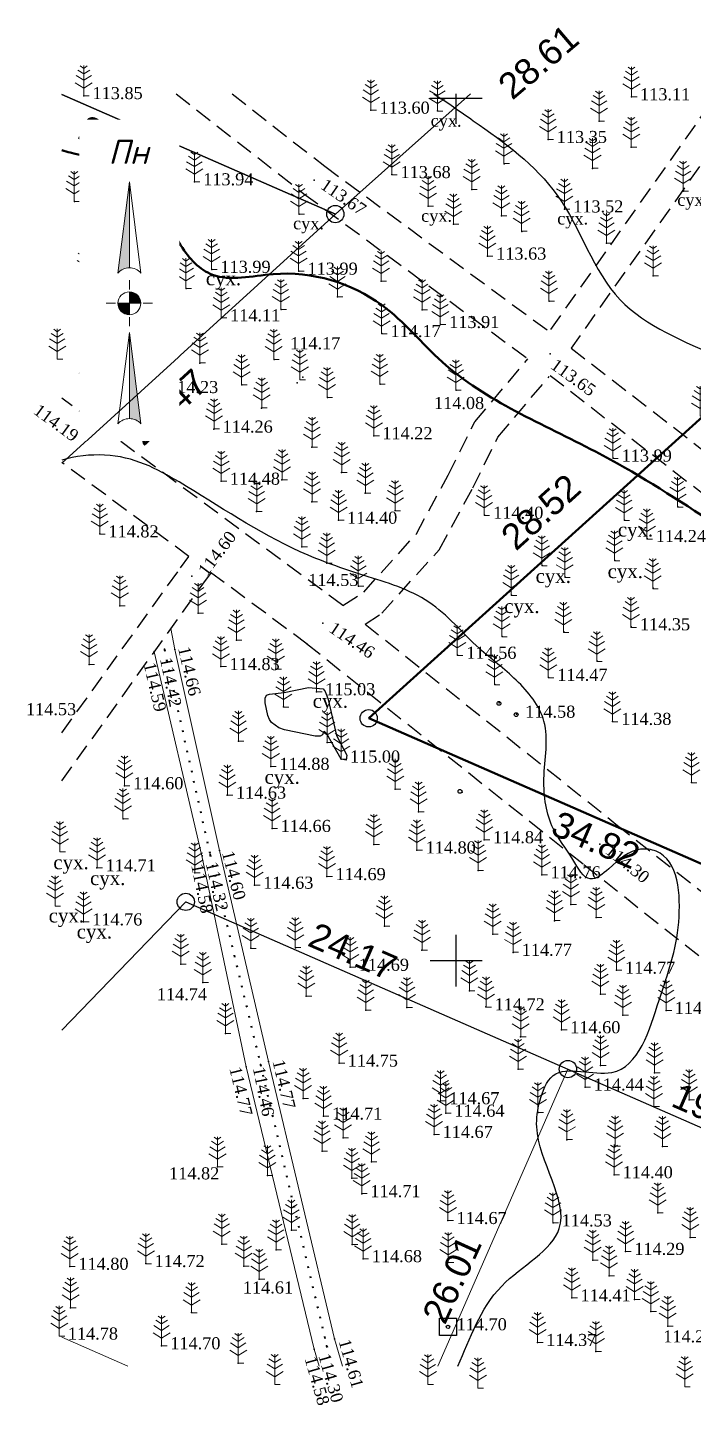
# Model space of a CAD drawing. Header units: millimetres. Extents: x 5405675.2 to 5405763.6, y 5525022.7 to 5525104.1.
# Drawn here: x 5405675.2 to 5405713.7, y 5525024.2 to 5525104.1 of the extents above; entities that cross this region are included whole.
import ezdxf
from ezdxf.enums import TextEntityAlignment as Align

# ---------------------------------------------------------------- set-up
doc = ezdxf.new("R2010")
doc.units = ezdxf.units.MM
doc.set_wipeout_variables(frame=1)
doc.linetypes.add('DASHEDX2', pattern=[1.5, 1, -0.5])
doc.linetypes.add('HIDDEN', pattern=[0.5, 0, -0.5])
for name, color, linetype, lineweight in [('#Лист (текст_ПН)', 250, 'Continuous', 0), ('#Штамп', 250, 'Continuous', 0), ('11900000', 1, 'Continuous', 30), ('рельеф', 7, 'Continuous', 0), ('ТОЧКИ', 7, 'Continuous', 30)]:
    doc.layers.add(name, color=color, linetype=linetype, lineweight=lineweight)
for name, color, linetype in [('SC007', 7, 'Continuous'), ('горизонтали', 42, 'Continuous'), ('дороги', 7, 'Continuous'), ('Ділянки_Межі', 10, 'Continuous'), ('надписи', 7, 'Continuous'), ('отметки', 7, 'Continuous'), ('промеры', 185, 'Continuous'), ('Растительность', 7, 'Continuous'), ('столбы', 7, 'Continuous')]:
    doc.layers.add(name, color=color, linetype=linetype)
doc.styles.get("Standard").update_dxf_attribs({"font": 'arial.ttf'})
doc.styles.add('times', font='times.ttf')
doc.styles.add('Мой_Топо', font='isocpeui.ttf')
doc.linetypes.add('канава 0', pattern='A,0.9,0,["|",Standard,S=0.25,R=0,X=0,Y=0],0.1', length=1)

# ---------------------------------------------------------------- blocks, each defined once
blk = doc.blocks.new('A$C51FE15A3')
at = {"layer": 'Растительность', "color": 94, "lineweight": 0}
for points in [[(-0.201, 1.726), (0, 1.584), (0.201, 1.726)], [(0, 1.75), (0, 0), (0.319, 0)], [(-0.447, 1.172), (0, 0.895), (0.447, 1.172)], [(-0.343, 1.489), (0, 1.267), (0.343, 1.489)], [(-0.493, 0.753), (0, 0.444), (0.493, 0.753)]]:
    blk.add_lwpolyline(points, dxfattribs=at)
blk = doc.blocks.new('SYMBOL902')
at = {"layer": 'SC007'}
blk.add_lwpolyline([(-1.25, -1.25), (-1.25, 1.25), (1.25, 1.25), (1.25, -1.25)], close=True, dxfattribs=at)
blk.add_circle((0, 0), 0.25, dxfattribs=at)
blk = doc.blocks.new('*U4')
at = {"color": 0}
for points in [[(-0.113, 0), (-0.109, -0.029), (-0.097, -0.056)], [(-0.113, 0), (-0.097, -0.056), (0, 0)], [(-0.097, -0.056), (0, -0.113), (0, 0)], [(-0.097, -0.056), (-0.08, -0.08), (-0.056, -0.097)], [(-0.097, -0.056), (-0.056, -0.097), (0, -0.113)], [(-0.056, -0.097), (-0.029, -0.109), (0, -0.113)]]:
    blk.add_solid(points, dxfattribs=at)
blk = doc.blocks.new('*U5')
at = {"color": 0}
for points in [[(0, 0), (0.097, 0.056), (0, 0.113)], [(0.097, 0.056), (0.029, 0.109), (0, 0.113)], [(0, 0), (0.113, 0), (0.097, 0.056)], [(0.097, 0.056), (0.056, 0.097), (0.029, 0.109)], [(0.097, 0.056), (0.08, 0.08), (0.056, 0.097)], [(0.113, 0), (0.109, 0.029), (0.097, 0.056)]]:
    blk.add_solid(points, dxfattribs=at)
blk = doc.blocks.new('*U6')
at = {"color": 0}
for points in [[(0, -1.136), (0.021, -1.138), (0, -0.288)], [(0.021, -1.138), (0.042, -1.142), (0, -0.288)], [(0.042, -1.142), (0.062, -1.15), (0, -0.288)], [(0.062, -1.15), (0.081, -1.16), (0, -0.288)], [(0.081, -1.16), (0.098, -1.173), (0, -0.288)], [(0.098, -1.173), (0.113, -1.188), (0, -0.288)]]:
    blk.add_solid(points, dxfattribs=at)
blk = doc.blocks.new('*U7')
at = {"color": 0}
for points in [[(-0.113, 0.297), (-0.098, 0.312), (0, 1.197)], [(-0.098, 0.312), (-0.081, 0.325), (0, 1.197)], [(-0.081, 0.325), (-0.062, 0.335), (0, 1.197)], [(-0.062, 0.335), (-0.042, 0.343), (0, 1.197)], [(-0.042, 0.343), (-0.021, 0.347), (0, 1.197)], [(-0.021, 0.347), (0, 0.349), (0, 1.197)]]:
    blk.add_solid(points, dxfattribs=at)
blk = doc.blocks.new('#Північ')
at = {"color": 7}
blk.add_wipeout([(-2.901, 10.635), (2.901, 10.635), (2.901, -7.981), (-2.901, -7.981)], dxfattribs=at).dxf.layer = '#Лист (текст_ПН)'
at = {"layer": '#Лист (текст_ПН)'}
for p, q in [((-0.663, 1.748), (0, 7.043)), ((0, 7.043), (0, 2.052)), ((0, 7.043), (0.663, 1.748)), ((0, 1.337), (0, 0.807)), ((-1.337, 0), (-0.807, 0)), ((-0.662, 0), (0.662, 0)), ((0, 0.662), (0, -0.662)), ((1.337, 0), (0.807, 0)), ((0, -1.337), (0, -0.807)), ((-0.663, -6.99), (0, -1.695)), ((0, -1.695), (0.663, -6.99)), ((0, -1.695), (0, -6.686))]:
    blk.add_line(p, q, dxfattribs=at)
at = {"layer": '#Лист (текст_ПН)', "flags": 128}
for points in [[(0, 7.043), (-0.663, 1.748, -0.218585), (0, 2.052)], [(0, 0), (-0.662, 0, 0.414214), (0, -0.662)]]:
    blk.add_lwpolyline(points, format="xyb", close=True, dxfattribs=at)
at = {"layer": '#Лист (текст_ПН)'}
blk.add_circle((0, 0), 0.662, dxfattribs=at)
for centre in [(0, 1.178), (0, -7.56)]:
    blk.add_arc(centre, 0.874, 40.67981, 139.32019, dxfattribs=at)
at = {"layer": '#Лист (текст_ПН)', "xscale": 5.883850111352785, "yscale": 5.883850111352785, "zscale": 5.883850111352785}
for name in ['*U7', '*U4', '*U5', '*U6']:
    blk.add_blockref(name, (0, 0), dxfattribs=at)
at = {"layer": '#Лист (текст_ПН)', "style": 'Мой_Топо'}
blk.add_text('Пн', height=1.4, dxfattribs=at).set_placement((-1.217, 8.077))

msp = doc.modelspace()

# ---------------------------------------------------------------- linework, layer by layer
at = {"layer": '11900000', "color": 7}
for points in [[(5405698.5, 5525100, 0), (5405701.5, 5525100, 0)], [(5405698.5, 5525100, 0), (5405701.5, 5525100, 0)], [(5405700, 5525098.5, 0), (5405700, 5525100.249, 0)], [(5405700, 5525098.5, 0), (5405700, 5525100.249, 0)], [(5405700, 5525048.5, 0), (5405700, 5525051.5, 0)], [(5405700, 5525048.5, 0), (5405700, 5525051.5, 0)], [(5405698.5, 5525050, 0), (5405701.5, 5525050, 0)], [(5405698.5, 5525050, 0), (5405701.5, 5525050, 0)]]:
    msp.add_polyline3d(points, dxfattribs=at)
at = {"layer": 'горизонтали', "color": 32}
for points in [[(5405692.497, 5525063.142, 115), (5405692.377, 5525063.282, 115), (5405692.307, 5525063.252, 115), (5405692.247, 5525063.082, 115), (5405692.127, 5525063.012, 115), (5405691.827, 5525063.012, 115), (5405690.057, 5525063.372, 115), (5405689.717, 5525063.492, 115), (5405689.297, 5525063.812, 115), (5405689.177, 5525063.972, 115), (5405689.077, 5525064.202, 115), (5405688.937, 5525064.952, 115), (5405688.937, 5525065.212, 115), (5405689.017, 5525065.382, 115), (5405689.187, 5525065.452, 115), (5405690.027, 5525065.552, 115), (5405691.437, 5525065.832, 115), (5405692.287, 5525065.762, 115), (5405692.417, 5525065.592, 115), (5405692.577, 5525065.132, 115), (5405693.057, 5525063.042, 115), (5405693.66, 5525061.911, 115), (5405693.628, 5525061.627, 115), (5405693.344, 5525061.682, 115.001)], [(5405693.344, 5525061.682, 115.001), (5405692.497, 5525063.142, 115), (5405692.497, 5525063.142, 115)]]:
    msp.add_polyline3d(points, dxfattribs=at)
for points, knots in [([(5405698.705, 5525100.249), (5405699.476, 5525099.755), (5405702.048, 5525097.954), (5405706.551, 5525094.745), (5405708.618, 5525087.608), (5405717.662, 5525084.301), (5405725.267, 5525078.489), (5405732.217, 5525072.075), (5405740.571, 5525071.613), (5405740.723, 5525065.204), (5405745.25, 5525062.771), (5405749.881, 5525065.136), (5405752.425, 5525060.09), (5405757.375, 5525060.815), (5405758.517, 5525054.885), (5405753.911, 5525053.476), (5405754.727, 5525050.736), (5405756.473, 5525050.109), (5405757.941, 5525048.893), (5405759.309, 5525048.137), (5405759.895, 5525047.935)], [205.020965, 205.020965, 205.020965, 205.020965, 207.736732, 214.236882, 221.309845, 228.019943, 241.356516, 250.350646, 256.072441, 262.718263, 265.036677, 270.508976, 274.591944, 278.667661, 282.595803, 287.462382, 288.600015, 290.087898, 292.663458, 294.488745, 294.488745, 294.488745, 294.488745]), ([(5405700.089, 5525026.497), (5405700.837, 5525028.099), (5405701.802, 5525031.326), (5405707.844, 5525034.322), (5405704.349, 5525038.922), (5405704.793, 5525041.873), (5405705.68, 5525044.271), (5405710.18, 5525042.352), (5405711.775, 5525048.004), (5405713.177, 5525051.642), (5405712.867, 5525056.243), (5405710.199, 5525056.594), (5405709.177, 5525055.586), (5405707.613, 5525054.298), (5405706.635, 5525056.194), (5405705.333, 5525057.741), (5405704.887, 5525060.693), (5405705.598, 5525063.827), (5405703.545, 5525066.376), (5405700.978, 5525068.229), (5405698.614, 5525071.147), (5405694.669, 5525072.291), (5405689.62, 5525074.042), (5405684.941, 5525077.276), (5405680.738, 5525079.547), (5405677.929, 5525079.249), (5405677.151, 5525079.009)], [151.775339, 151.775339, 151.775339, 151.775339, 157.068092, 161.784349, 167.821785, 169.320726, 170.998422, 174.398806, 179.41111, 184.074826, 188.386415, 189.287916, 191.453536, 192.680019, 194.198235, 196.312621, 199.255312, 202.588988, 205.462546, 208.291875, 212.253868, 216.313625, 220.252795, 228.364697, 232.953516, 235.091114, 235.091114, 235.091114, 235.091114])]:
    msp.add_open_spline(points, degree=3, knots=knots, dxfattribs=at)
at = {"layer": 'горизонтали', "color": 32, "lineweight": 50}
msp.add_open_spline([(5405715.213, 5525026.497), (5405715.691, 5525027.809), (5405716.979, 5525030.747), (5405719.178, 5525035.223), (5405722.202, 5525039.918), (5405722.175, 5525046.73), (5405720.523, 5525054.83), (5405720.258, 5525062.557), (5405721.032, 5525069.142), (5405718.32, 5525072.999), (5405713.715, 5525076.197), (5405707.445, 5525080.142), (5405700.204, 5525083.031), (5405695.588, 5525088.796), (5405690.487, 5525090.335), (5405686.032, 5525089.127), (5405683.299, 5525091.947), (5405682.66, 5525096.477), (5405678.906, 5525096.478), (5405677.311, 5525096.927), (5405677.151, 5525096.973)], degree=3, knots=[127.794445, 127.794445, 127.794445, 127.794445, 131.971194, 137.362202, 142.856238, 148.280248, 157.138434, 167.759647, 171.50703, 176.486091, 180.79117, 188.424076, 198.724877, 203.509965, 210.082144, 213.590604, 216.079925, 220.88026, 225.181607, 225.667787, 225.667787, 225.667787, 225.667787], dxfattribs=at)
at = {"layer": 'дороги', "color": 7, "linetype": 'DASHEDX2'}
for points, elevation in [([(5405683.777, 5525100.249), (5405691.172, 5525094.456), (5405704.161, 5525084.888)], 113.227), ([(5405687.02, 5525100.249), (5405692.382, 5525096.048), (5405705.386, 5525086.469)], 113.227), ([(5405677.151, 5525063.201), (5405684.028, 5525072.764), (5405684.516, 5525073.423)], 115.262), ([(5405677.151, 5525060.424), (5405685.32, 5525071.82), (5405685.823, 5525072.5)], 115.262)]:
    msp.add_lwpolyline(points, dxfattribs=dict(at, elevation=elevation))
for points in [[(5405715.633, 5525100.249), (5405714.706, 5525099.655), (5405705.386, 5525086.469)], [(5405717.419, 5525099.518), (5405715.836, 5525098.483), (5405706.664, 5525085.505)], [(5405706.664, 5525085.505), (5405722.693, 5525073.1), (5405739.15, 5525060.957), (5405750.778, 5525051.818), (5405759.895, 5525045.207)], [(5405693.433, 5525070.585), (5405694.641, 5525071.362), (5405697.696, 5525074.747), (5405699.538, 5525078.142), (5405701.074, 5525081.23), (5405704.161, 5525084.888)], [(5405694.723, 5525069.512), (5405695.686, 5525070.132), (5405699.011, 5525073.817), (5405700.958, 5525077.404), (5405702.42, 5525080.345), (5405705.384, 5525083.856)], [(5405705.441, 5525083.923), (5405721.487, 5525071.504), (5405737.938, 5525059.365), (5405749.572, 5525050.222), (5405759.895, 5525042.736)], [(5405693.433, 5525070.585), (5405677.151, 5525082.607)], [(5405684.516, 5525073.423), (5405677.151, 5525078.873)], [(5405691.373, 5525068.348), (5405685.763, 5525072.5)], [(5405694.723, 5525069.512), (5405709.261, 5525057.919), (5405727.995, 5525043.077), (5405740.903, 5525033.006), (5405748.339, 5525026.497)], [(5405691.33, 5525068.381), (5405707.395, 5525055.571), (5405726.141, 5525040.719), (5405738.991, 5525030.692), (5405743.784, 5525026.497)]]:
    msp.add_lwpolyline(points, dxfattribs=at)
at = {"layer": 'Ділянки_Межі'}
msp.add_lwpolyline([(5405700.825, 5525100.249), (5405692.998, 5525093.277), (5405677.151, 5525100.215)], dxfattribs=at)
at = {"layer": 'Ділянки_Межі', "lineweight": 25}
msp.add_lwpolyline([(5405677.151, 5525100.215), (5405692.998, 5525093.277), (5405677.151, 5525078.841)], dxfattribs=at)
at = {"layer": 'Ділянки_Межі', "lineweight": 50}
msp.add_lwpolyline([(5405694.931, 5525064.048), (5405716.092, 5525083.166), (5405737.254, 5525073.896), (5405726.827, 5525050.078)], close=True, dxfattribs=at)
at = {"layer": 'Ділянки_Межі', "lineweight": 0}
for points in [[(5405677.151, 5525045.958), (5405684.332, 5525053.405), (5405706.475, 5525043.711), (5405698.939, 5525026.497)], [(5405698.939, 5525026.497), (5405706.475, 5525043.711), (5405724.106, 5525035.986), (5405719.952, 5525026.497)], [(5405677.151, 5525028.167), (5405680.966, 5525026.497)], [(5405680.966, 5525026.497), (5405677.151, 5525028.167)]]:
    msp.add_lwpolyline(points, dxfattribs=at)
at = {"layer": 'отметки', "color": 7}
for p in [(5405678.428, 5525100.141, 113.852), (5405710.156, 5525100.072, 113.11), (5405695.06, 5525099.296, 113.6), (5405698.914, 5525099.253, 113.565), (5405708.279, 5525098.67, 113.172), (5405705.33, 5525097.599, 113.348), (5405710.146, 5525097.153, 113.212), (5405679.647, 5525095.823, 114.05), (5405702.776, 5525096.199, 113.516), (5405707.904, 5525095.926, 113.302), (5405684.843, 5525095.144, 113.943), (5405691.777, 5525095.252, 113.668), (5405696.276, 5525095.562, 113.683), (5405700.908, 5525094.706, 113.62), (5405713.148, 5525094.603, 113.19), (5405713.164, 5525094.643, 113.179), (5405677.876, 5525094.01, 114.031), (5405698.374, 5525093.729, 113.684), (5405706.281, 5525093.569, 113.517), (5405682.31, 5525093.299, 114.045), (5405690.902, 5525093.271, 113.895), (5405699.85, 5525092.698, 113.671), (5405702.626, 5525093.179, 113.58), (5405679.868, 5525092.491, 114.077), (5405703.799, 5525092.276, 113.588), (5405708.716, 5525091.591, 113.46), (5405701.816, 5525090.838, 113.634), (5405678.54, 5525089.813, 114.083), (5405685.84, 5525090.071, 113.987), (5405690.887, 5525089.965, 113.989), (5405695.658, 5525089.395, 113.894), (5405711.412, 5525089.695, 113.418), (5405684.353, 5525088.972, 114.074), (5405681.081, 5525088.388, 114.074), (5405693.131, 5525088.483, 114.001), (5405705.383, 5525088.234, 113.689), (5405686.401, 5525087.261, 114.113), (5405689.85, 5525087.743, 114.088), (5405698.03, 5525087.732, 113.936), (5405682.612, 5525086.634, 114.157), (5405695.697, 5525086.345, 114.171), (5405699.094, 5525086.871, 113.908), (5405679.388, 5525086.119, 114.138), (5405685.143, 5525084.636, 114.179), (5405689.45, 5525084.85, 114.171), (5405705.453, 5525085.178, 113.645), (5405691.12, 5525083.83, 114.248), (5405678.65, 5525083.304, 114.321), (5405682.805, 5525083.101, 114.231), (5405687.589, 5525083.381, 114.207), (5405690.785, 5525083.49, 114.187), (5405695.593, 5525083.418, 114.142), (5405699.994, 5525083.078, 114.081), (5405692.544, 5525082.644, 114.229), (5405680.843, 5525081.89, 114.372), (5405688.717, 5525082.026, 114.201), (5405685.964, 5525080.808, 114.258), (5405695.222, 5525080.425, 114.216), (5405691.637, 5525079.757, 114.239), (5405709.089, 5525079.128, 113.991), (5405693.361, 5525078.294, 114.291), (5405686.383, 5525077.788, 114.476), (5405689.893, 5525077.875, 114.308), (5405691.638, 5525076.59, 114.339), (5405694.735, 5525077.094, 114.317), (5405688.433, 5525076.028, 114.408), (5405696.456, 5525076.084, 114.326), (5405701.645, 5525075.816, 114.4), (5405712.842, 5525076.297, 114.045), (5405693.179, 5525075.525, 114.401), (5405709.749, 5525075.541, 114.226), (5405679.349, 5525074.734, 114.82), (5405711.067, 5525074.463, 114.236), (5405691.054, 5525073.995, 114.504), (5405692.5, 5525073.043, 114.454), (5405704.986, 5525072.904, 114.422), (5405709.191, 5525073.198, 114.315), (5405684.674, 5525072.292, 114.596), (5405706.313, 5525072.229, 114.431), (5405694.332, 5525071.708, 114.531), (5405703.211, 5525071.19, 114.384), (5405711.409, 5525071.583, 114.289), (5405680.515, 5525070.563, 114.754), (5405685.042, 5525070.145, 114.719), (5405692.265, 5525069.554, 114.458), (5405702.661, 5525068.791, 114.448), (5405706.231, 5525069.052, 114.405), (5405710.149, 5525069.347, 114.355), (5405682.491, 5525067.914, 114.588), (5405683.089, 5525068.054, 114.42), (5405683.702, 5525068.04, 114.665), (5405687.266, 5525068.583, 114.81), (5405678.737, 5525067.165, 114.502), (5405686.366, 5525067.041, 114.834), (5405700.085, 5525067.698, 114.559), (5405708.171, 5525067.352, 114.366), (5405689.547, 5525066.905, 114.872), (5405705.359, 5525066.417, 114.471), (5405691.907, 5525065.582, 115.033), (5405702.238, 5525066.009, 114.525), (5405689.988, 5525064.702, 115.074), (5405702.497, 5525064.934, 114.525), (5405703.497, 5525064.282, 114.575), (5405709.065, 5525063.863, 114.376), (5405687.384, 5525062.717, 114.861), (5405692.53, 5525062.653, 114.989), (5405693.344, 5525061.682, 115.001), (5405689.256, 5525061.256, 114.876), (5405680.785, 5525060.132, 114.599), (5405696.464, 5525059.943, 115.041), (5405713.635, 5525060.328, 114.219), (5405686.738, 5525059.59, 114.633), (5405700.356, 5525059.765, 114.953), (5405680.694, 5525058.224, 114.572), (5405697.821, 5525058.622, 114.966), (5405689.329, 5525057.658, 114.658), (5405695.232, 5525056.728, 114.865), (5405701.631, 5525057.003, 114.843), (5405708.328, 5525056.745, 114.299), (5405685.273, 5525056.081, 114.576), (5405685.743, 5525056.149, 114.325), (5405686.281, 5525056.381, 114.601), (5405697.73, 5525056.409, 114.797), (5405679.187, 5525055.373, 114.706), (5405684.851, 5525055.081, 114.676), (5405701.268, 5525055.218, 114.711), (5405688.319, 5525054.367, 114.63), (5405692.51, 5525054.866, 114.689), (5405704.97, 5525054.97, 114.763), (5405706.651, 5525053.252, 114.654), (5405678.406, 5525052.238, 114.763), (5405695.844, 5525051.997, 114.62), (5405705.703, 5525052.315, 114.818), (5405708.116, 5525052.496, 114.881), (5405702.116, 5525051.539, 114.743), (5405688.098, 5525050.712, 114.734), (5405690.681, 5525050.748, 114.683), (5405698.019, 5525050.603, 114.739), (5405703.302, 5525050.476, 114.77), (5405684.04, 5525049.792, 114.749), (5405693.857, 5525049.612, 114.692), (5405709.288, 5525049.44, 114.771), (5405685.317, 5525048.735, 114.737), (5405691.314, 5525047.936, 114.693), (5405700.772, 5525048.255, 114.775), (5405708.361, 5525048.046, 114.721), (5405694.76, 5525047.131, 114.76), (5405697.148, 5525047.276, 114.717), (5405701.726, 5525047.315, 114.719), (5405712.167, 5525047.108, 114.451), (5405709.663, 5525046.831, 114.623), (5405686.626, 5525045.779, 114.73), (5405703.736, 5525045.587, 114.687), (5405706.108, 5525045.986, 114.596), (5405687.823, 5525043.851, 114.771), (5405688.657, 5525043.976, 114.464), (5405689.132, 5525044.144, 114.765), (5405693.218, 5525044.056, 114.753), (5405708.372, 5525043.914, 114.547), (5405703.592, 5525043.7, 114.55), (5405711.502, 5525043.495, 114.309), (5405707.467, 5525042.666, 114.439), (5405691.127, 5525042.015, 114.744), (5405699.098, 5525041.875, 114.665), (5405711.463, 5525041.546, 114.239), (5405713.5, 5525041.935, 114.236), (5405692.312, 5525040.982, 114.707), (5405699.395, 5525041.152, 114.641), (5405704.744, 5525041.193, 114.501), (5405698.716, 5525039.921, 114.673), (5405693.452, 5525039.722, 114.673), (5405706.422, 5525039.618, 114.416), (5405709.207, 5525039.244, 114.361), (5405711.953, 5525039.225, 114.271), (5405692.232, 5525038.956, 114.723), (5405695.088, 5525038.327, 114.688), (5405686.17, 5525038.04, 114.823), (5405689.062, 5525037.536, 114.722), (5405709.147, 5525037.582, 114.405), (5405693.956, 5525037.38, 114.767), (5405694.528, 5525036.486, 114.706), (5405711.681, 5525035.372, 114.221), (5405690.451, 5525034.377, 114.686), (5405699.518, 5525034.929, 114.671), (5405705.612, 5525034.791, 114.527), (5405686.424, 5525033.57, 114.69), (5405693.977, 5525033.537, 114.645), (5405713.56, 5525033.95, 114.181), (5405689.562, 5525033.23, 114.668), (5405694.611, 5525032.717, 114.68), (5405709.821, 5525033.139, 114.295), (5405677.609, 5525032.274, 114.801), (5405682.021, 5525032.434, 114.724), (5405687.691, 5525032.279, 114.614), (5405699.544, 5525032.493, 114.642), (5405707.916, 5525032.629, 114.383), (5405688.588, 5525031.527, 114.609), (5405708.86, 5525031.719, 114.335), (5405706.705, 5525030.445, 114.407), (5405710.339, 5525030.361, 114.286), (5405677.657, 5525029.865, 114.752), (5405684.667, 5525029.592, 114.658), (5405711.28, 5525029.652, 114.19), (5405712.26, 5525028.804, 114.232), (5405692.958, 5525028.067, 114.615), (5405704.715, 5525027.86, 114.366), (5405682.934, 5525027.666, 114.699), (5405691.779, 5525027.482, 114.584), (5405692.487, 5525027.669, 114.298), (5405708.095, 5525027.334, 114.248), (5405687.365, 5525026.662, 114.577)]:
    msp.add_point(p, dxfattribs=at)
at = {"layer": 'рельеф', "color": 7, "linetype": 'канава 0'}
for points, elevation in [([(5405693.409, 5525026.497), (5405692.958, 5525028.067), (5405689.132, 5525044.144), (5405686.281, 5525056.381), (5405683.702, 5525068.04), (5405683.475, 5525069.255)], 113.553), ([(5405682.494, 5525067.893), (5405685.27, 5525056.08), (5405687.823, 5525043.851), (5405691.78, 5525027.48), (5405692.062, 5525026.497)], 114.59)]:
    msp.add_lwpolyline(points, dxfattribs=dict(at, elevation=elevation))
at = {"layer": 'рельеф', "color": 7, "linetype": 'HIDDEN', "lineweight": 40, "elevation": 114.42}
msp.add_lwpolyline([(5405683.09, 5525068.04), (5405685.74, 5525056.14), (5405688.66, 5525043.97), (5405692.49, 5525027.67), (5405692.826, 5525026.497)], dxfattribs=at)
at = {"layer": 'столбы', "color": 7}
for centre in [(5405702.48, 5525064.91, 114.53), (5405703.48, 5525064.26, 114.58), (5405700.22, 5525059.81, 114.89)]:
    msp.add_circle(centre, 0.11, dxfattribs=at)
at = {"layer": 'ТОЧКИ'}
for centre in [(5405692.998, 5525093.277), (5405694.931, 5525064.048, 107.24), (5405684.332, 5525053.405), (5405706.475, 5525043.711)]:
    msp.add_circle(centre, 0.5, dxfattribs=at)

# ---------------------------------------------------------------- block references
at = {"layer": 'отметки', "color": 7, "xscale": 0.400000000372529, "yscale": 0.400000000372529, "zscale": 0.400000000372529}
msp.add_blockref('SYMBOL902', (5405699.527, 5525028.766, 114.703), dxfattribs=at)
at = {"layer": 'Растительность', "color": 7}
for p in [(5405678.42, 5525100.14, 113.85), (5405710.16, 5525100.07, 113.11), (5405695.06, 5525099.3, 113.6), (5405698.91, 5525099.25, 113.57), (5405708.28, 5525098.67, 113.17), (5405705.33, 5525097.6, 113.35), (5405710.15, 5525097.15, 113.21), (5405679.64, 5525095.82, 114.05), (5405702.77, 5525096.2, 113.52), (5405707.9, 5525095.93, 113.3), (5405684.83, 5525095.14, 113.94), (5405696.27, 5525095.56, 113.68), (5405677.87, 5525094.01, 114.03), (5405700.9, 5525094.71, 113.62), (5405713.15, 5525094.6, 113.19), (5405682.31, 5525093.31, 114.04), (5405690.89, 5525093.27, 113.89), (5405698.37, 5525093.73, 113.68), (5405706.27, 5525093.57, 113.52), (5405679.86, 5525092.49, 114.08), (5405699.84, 5525092.7, 113.67), (5405702.62, 5525093.18, 113.58), (5405703.79, 5525092.28, 113.59), (5405701.81, 5525090.84, 113.63), (5405708.71, 5525091.59, 113.46), (5405685.83, 5525090.07, 113.99), (5405678.54, 5525089.83, 114.08), (5405690.87, 5525089.96, 113.99), (5405695.65, 5525089.39, 113.89), (5405711.41, 5525089.69, 113.42), (5405684.34, 5525088.97, 114.07), (5405693.12, 5525088.48, 114), (5405681.07, 5525088.39, 114.07), (5405689.84, 5525087.74, 114.09), (5405698.02, 5525087.73, 113.94), (5405705.37, 5525088.23, 113.69), (5405686.39, 5525087.26, 114.11), (5405699.08, 5525086.87, 113.91), (5405679.38, 5525086.14, 114.14), (5405682.61, 5525086.65, 114.16), (5405695.68, 5525086.34, 114.17), (5405676.88, 5525084.87, 114.25), (5405685.15, 5525084.65, 114.18), (5405689.43, 5525084.85, 114.17), (5405690.941, 5525083.665), (5405678.65, 5525083.32, 114.32), (5405682.81, 5525083.12, 114.23), (5405687.57, 5525083.38, 114.21), (5405695.57, 5525083.41, 114.14), (5405699.98, 5525083.07, 114.08), (5405688.73, 5525082.04, 114.2), (5405692.52, 5525082.64, 114.23), (5405680.84, 5525081.9, 114.37), (5405714.13, 5525081.56, 113.74), (5405685.97, 5525080.82, 114.26), (5405695.23, 5525080.43, 114.22), (5405691.65, 5525079.76, 114.24), (5405709.07, 5525079.11, 113.99), (5405693.37, 5525078.3, 114.29), (5405686.39, 5525077.79, 114.48), (5405689.91, 5525077.88, 114.31), (5405691.65, 5525076.59, 114.34), (5405694.74, 5525077.1, 114.32), (5405688.44, 5525076.03, 114.41), (5405696.46, 5525076.08, 114.33), (5405701.62, 5525075.8, 114.4), (5405712.83, 5525076.28, 114.05), (5405693.19, 5525075.53, 114.4), (5405709.73, 5525075.52, 114.23), (5405679.35, 5525074.73, 114.82), (5405711.05, 5525074.44, 114.24), (5405691.06, 5525073.99, 114.5), (5405692.5, 5525073.04, 114.45), (5405704.96, 5525072.88, 114.42), (5405709.17, 5525073.17, 114.32), (5405694.33, 5525071.71, 114.53), (5405706.29, 5525072.2, 114.43), (5405703.19, 5525071.17, 114.39), (5405711.39, 5525071.56, 114.29), (5405680.51, 5525070.56, 114.75), (5405685.04, 5525070.14, 114.72), (5405710.13, 5525069.32, 114.36), (5405687.27, 5525068.58, 114.81), (5405702.64, 5525068.77, 114.45), (5405706.21, 5525069.03, 114.41), (5405700.06, 5525067.68, 114.56), (5405678.73, 5525067.16, 114.5), (5405686.37, 5525067.04, 114.83), (5405689.55, 5525066.9, 114.87), (5405708.15, 5525067.33, 114.37), (5405705.34, 5525066.39, 114.47), (5405691.91, 5525065.58, 115.03), (5405702.22, 5525065.99, 114.53), (5405689.99, 5525064.7, 115.07), (5405709.05, 5525063.84, 114.38), (5405687.38, 5525062.72, 114.86), (5405692.53, 5525062.65, 114.99), (5405689.26, 5525061.26, 114.88), (5405693.34, 5525061.68, 115), (5405680.78, 5525060.13, 114.6), (5405696.47, 5525059.94, 115.04), (5405713.63, 5525060.31, 114.22), (5405686.74, 5525059.59, 114.63), (5405680.69, 5525058.22, 114.57), (5405697.82, 5525058.62, 114.97), (5405689.33, 5525057.66, 114.66), (5405695.23, 5525056.73, 114.87), (5405701.63, 5525057, 114.84), (5405677.04, 5525056.31, 114.64), (5405697.73, 5525056.41, 114.8), (5405679.19, 5525055.37, 114.71), (5405684.85, 5525055.08, 114.68), (5405692.51, 5525054.87, 114.69), (5405701.27, 5525055.22, 114.71), (5405704.97, 5525054.97, 114.76), (5405688.32, 5525054.37, 114.63), (5405676.76, 5525053.16, 114.65), (5405706.65, 5525053.25, 114.65), (5405708.12, 5525052.5, 114.88), (5405678.41, 5525052.24, 114.76), (5405695.84, 5525052, 114.62), (5405705.7, 5525052.32, 114.82), (5405702.12, 5525051.54, 114.74), (5405688.1, 5525050.71, 114.73), (5405690.68, 5525050.75, 114.68), (5405698.02, 5525050.6, 114.74), (5405703.3, 5525050.48, 114.77), (5405684.04, 5525049.79, 114.75), (5405693.86, 5525049.61, 114.69), (5405709.29, 5525049.44, 114.77), (5405685.32, 5525048.74, 114.74), (5405691.31, 5525047.94, 114.69), (5405700.77, 5525048.25, 114.77), (5405708.361, 5525048.046, 114.721), (5405694.76, 5525047.13, 114.76), (5405697.15, 5525047.28, 114.72), (5405701.73, 5525047.31, 114.72), (5405712.17, 5525047.11, 114.45), (5405709.663, 5525046.831, 114.623), (5405686.63, 5525045.78, 114.73), (5405703.74, 5525045.59, 114.69), (5405706.108, 5525045.986, 114.596), (5405693.22, 5525044.06, 114.75), (5405703.59, 5525043.7, 114.55), (5405708.372, 5525043.914, 114.547), (5405711.502, 5525043.495, 114.309), (5405707.467, 5525042.666, 114.439), (5405691.13, 5525042.01, 114.74), (5405699.1, 5525041.88, 114.67), (5405711.463, 5525041.546, 114.239), (5405713.5, 5525041.935, 114.236), (5405692.31, 5525040.98, 114.71), (5405699.4, 5525041.15, 114.64), (5405704.74, 5525041.19, 114.5), (5405693.45, 5525039.72, 114.67), (5405698.72, 5525039.92, 114.67), (5405692.23, 5525038.96, 114.72), (5405706.42, 5525039.62, 114.42), (5405709.207, 5525039.244, 114.361), (5405711.953, 5525039.225, 114.271), (5405695.09, 5525038.33, 114.69), (5405686.17, 5525038.04, 114.82), (5405689.06, 5525037.54, 114.72), (5405693.96, 5525037.38, 114.77), (5405709.147, 5525037.582, 114.405), (5405694.53, 5525036.49, 114.71), (5405699.52, 5525034.93, 114.67), (5405711.681, 5525035.372, 114.221), (5405690.45, 5525034.38, 114.69), (5405705.61, 5525034.79, 114.53), (5405686.42, 5525033.57, 114.69), (5405693.98, 5525033.54, 114.64), (5405713.56, 5525033.95, 114.181), (5405689.56, 5525033.23, 114.67), (5405694.61, 5525032.72, 114.68), (5405707.916, 5525032.629, 114.383), (5405709.821, 5525033.139, 114.295), (5405677.61, 5525032.27, 114.8), (5405682.02, 5525032.43, 114.72), (5405687.69, 5525032.28, 114.61), (5405699.54, 5525032.49, 114.64), (5405708.86, 5525031.719, 114.335), (5405688.59, 5525031.53, 114.61), (5405706.705, 5525030.445, 114.407), (5405710.339, 5525030.361, 114.286), (5405677.66, 5525029.87, 114.75), (5405684.67, 5525029.59, 114.66), (5405711.28, 5525029.652, 114.19), (5405712.26, 5525028.804, 114.232), (5405677, 5525028.23, 114.78), (5405704.72, 5525027.86, 114.37), (5405682.93, 5525027.67, 114.7), (5405708.095, 5525027.334, 114.248), (5405687.37, 5525026.66, 114.58), (5405689.49, 5525025.43, 114.65), (5405698.36, 5525025.42, 114.56), (5405701.26, 5525025.22, 114.53), (5405713.247, 5525025.296, 114.153)]:
    msp.add_blockref('A$C51FE15A3', p, dxfattribs=at)

# ---------------------------------------------------------------- texts
at = {"layer": 'надписи', "color": 7, "style": 'times'}
for height, p in [(0.7, (5405698.522, 5525099.044, 111.861)), (0.7, (5405712.812, 5525094.455, 111.861)), (0.7, (5405690.55, 5525093.093, 111.861)), (0.7, (5405697.971, 5525093.53, 111.861)), (0.7, (5405705.856, 5525093.372, 111.861)), (0.8, (5405685.494, 5525089.95, 111.861)), (0.8, (5405709.366, 5525075.384, 111.861)), (0.8, (5405708.776, 5525072.972, 111.861)), (0.8, (5405704.603, 5525072.695, 111.861)), (0.8, (5405702.787, 5525070.95, 111.861)), (0.8, (5405691.686, 5525065.455, 111.861)), (0.8, (5405688.894, 5525061.047, 111.861)), (0.8, (5405676.657, 5525056.097, 111.861)), (0.8, (5405678.786, 5525055.178, 111.861)), (0.8, (5405676.389, 5525053.01, 111.861)), (0.8, (5405678.013, 5525052.081, 111.861))]:
    msp.add_text('сух.', height=height, dxfattribs=at).set_placement(p, align=Align.TOP_LEFT)
at = {"layer": 'отметки', "color": 7, "style": 'times'}
for s, p in [('113.85', (5405678.928, 5525100.641, 113.852)), ('113.11', (5405710.656, 5525100.572, 113.11)), ('113.60', (5405695.56, 5525099.796, 113.6)), ('113.35', (5405705.83, 5525098.099, 113.348)), ('113.68', (5405696.776, 5525096.062, 113.683)), ('113.94', (5405685.343, 5525095.644, 113.943)), ('113.52', (5405706.781, 5525094.069, 113.517)), ('114.08', (5405680.368, 5525092.991, 114.077)), ('113.63', (5405702.316, 5525091.338, 113.634)), ('113.99', (5405686.34, 5525090.571, 113.987)), ('113.99', (5405691.387, 5525090.465, 113.989)), ('114.11', (5405686.901, 5525087.761, 114.113)), ('113.91', (5405699.594, 5525087.371, 113.908)), ('114.14', (5405679.888, 5525086.619, 114.138)), ('114.17', (5405696.197, 5525086.845, 114.171)), ('114.17', (5405690.382, 5525086.141, 114.171)), ('114.23', (5405683.305, 5525083.601, 114.231)), ('114.08', (5405698.715, 5525082.674, 114.081)), ('114.26', (5405686.464, 5525081.308, 114.258)), ('114.22', (5405695.722, 5525080.925, 114.216)), ('113.99', (5405709.589, 5525079.628, 113.991)), ('114.48', (5405686.883, 5525078.288, 114.476)), ('114.40', (5405693.679, 5525076.025, 114.401)), ('114.40', (5405702.145, 5525076.316, 114.4)), ('114.82', (5405679.849, 5525075.234, 114.82)), ('114.24', (5405711.567, 5525074.963, 114.236)), ('114.53', (5405691.427, 5525072.418, 114.531)), ('114.35', (5405710.649, 5525069.847, 114.355)), ('114.56', (5405700.585, 5525068.198, 114.559)), ('114.83', (5405686.866, 5525067.541, 114.834)), ('114.47', (5405705.859, 5525066.917, 114.471)), ('115.03', (5405692.407, 5525066.082, 115.033)), ('114.53', (5405675.071, 5525064.928, 114.528)), ('114.58', (5405703.997, 5525064.782, 114.575)), ('114.38', (5405709.565, 5525064.363, 114.376)), ('114.88', (5405689.756, 5525061.756, 114.876)), ('115.00', (5405693.844, 5525062.182, 115.001)), ('114.60', (5405681.285, 5525060.632, 114.599)), ('114.63', (5405687.238, 5525060.09, 114.633)), ('114.66', (5405689.829, 5525058.158, 114.658)), ('114.84', (5405702.131, 5525057.503, 114.843)), ('114.80', (5405698.23, 5525056.909, 114.797)), ('114.71', (5405679.687, 5525055.873, 114.706)), ('114.69', (5405693.01, 5525055.366, 114.689)), ('114.76', (5405705.47, 5525055.47, 114.763)), ('114.63', (5405688.819, 5525054.867, 114.63)), ('114.76', (5405678.906, 5525052.738, 114.763)), ('114.77', (5405703.802, 5525050.976, 114.77)), ('114.69', (5405694.357, 5525050.112, 114.692)), ('114.77', (5405709.788, 5525049.94, 114.771)), ('114.74', (5405682.656, 5525048.402, 114.737)), ('114.72', (5405702.226, 5525047.815, 114.719)), ('114.45', (5405712.667, 5525047.608, 114.451)), ('114.60', (5405706.608, 5525046.486, 114.596)), ('114.75', (5405693.718, 5525044.556, 114.753)), ('114.44', (5405707.967, 5525043.166, 114.439)), ('114.67', (5405699.598, 5525042.375, 114.665)), ('114.71', (5405692.812, 5525041.482, 114.707)), ('114.64', (5405699.895, 5525041.652, 114.641)), ('114.67', (5405699.216, 5525040.421, 114.673)), ('114.82', (5405683.365, 5525038.017, 114.823)), ('114.40', (5405709.647, 5525038.082, 114.405)), ('114.71', (5405695.028, 5525036.986, 114.706)), ('114.67', (5405700.018, 5525035.429, 114.671)), ('114.53', (5405706.112, 5525035.291, 114.527)), ('114.29', (5405710.321, 5525033.639, 114.295)), ('114.80', (5405678.109, 5525032.774, 114.801)), ('114.72', (5405682.521, 5525032.934, 114.724)), ('114.68', (5405695.111, 5525033.217, 114.68)), ('114.61', (5405687.641, 5525031.401, 114.609)), ('114.41', (5405707.205, 5525030.945, 114.407)), ('114.78', (5405677.496, 5525028.73, 114.776)), ('114.70', (5405700.028, 5525029.267, 114.703)), ('114.70', (5405683.434, 5525028.166, 114.699)), ('114.37', (5405705.215, 5525028.36, 114.366)), ('114.23', (5405711.999, 5525028.565, 114.232))]:
    msp.add_text(s, height=0.7, dxfattribs=at).set_placement(p, align=Align.TOP_LEFT)
for s, rotation, p in [('113.67', 325.51742, (5405692.472, 5525095.381, 113.668)), ('113.65', 324.19182, (5405705.818, 5525084.948, 113.645)), ('114.19', 323.75657, (5405675.86, 5525082.32, 114.189)), ('114.60', 52.8154, (5405684.99, 5525072.666, 114.596)), ('114.46', 325.90773, (5405692.959, 5525069.688, 114.458)), ('114.66', 283.03944, (5405684.562, 5525068.28, 114.665)), ('114.59', 283.12817, (5405682.562, 5525067.359, 114.588)), ('114.42', 281.5553, (5405683.518, 5525067.638, 114.42)), ('114.30', 320.75274, (5405709.032, 5525056.816, 114.299)), ('114.60', 284.47955, (5405687.099, 5525056.439, 114.601)), ('114.58', 281.61213, (5405685.328, 5525055.674, 114.576)), ('114.32', 282.73535, (5405686.164, 5525055.792, 114.325)), ('114.77', 283.38623, (5405690.032, 5525044.332, 114.765)), ('114.77', 283.58822, (5405687.53, 5525043.922, 114.771)), ('114.46', 281.47823, (5405688.899, 5525043.911, 114.464)), ('114.61', 286.00945, (5405693.853, 5525028.138, 114.615)), ('114.30', 285.99605, (5405692.68, 5525027.3, 114.298)), ('114.58', 286.00719, (5405691.879, 5525027.136, 114.59))]:
    msp.add_text(s, height=0.7, rotation=rotation, dxfattribs=at).set_placement(p, align=Align.TOP_LEFT)
at = {"layer": 'промеры', "char_height": 1.5, "attachment_point": 1}
for s, insert, rotation in [('28.61', (5405702.279, 5525100.984), 40.41841), ('22.86', (5405678.589, 5525099.065), 336.35584), ('28.47', (5405680.853, 5525080.868), 42.60842), ('28.52', (5405702.454, 5525074.813), 42.09773), ('34.82', (5405705.994, 5525058.731), 336.4763), ('24.17', (5405691.913, 5525052.267), 336.4763), ('19.25', (5405712.973, 5525042.969), 336.35584), ('26.01', (5405697.983, 5525029.45), 65.48217)]:
    msp.add_mtext(s, dxfattribs=dict(at, insert=insert, rotation=rotation))

# ---------------------------------------------------------------- next in the draw order: block references
at = {"layer": '#Штамп'}
msp.add_blockref('#Північ', (5405681.064, 5525088.107, 931.373), dxfattribs=at)

# ---------------------------------------------------------------- next in the draw order: linework, layer by layer
at = {"layer": 'Ділянки_Межі', "lineweight": 25}
for points in [[(5405700.825, 5525100.249), (5405692.998, 5525093.277), (5405677.151, 5525078.841)], [(5405677.151, 5525045.958), (5405684.332, 5525053.405), (5405706.475, 5525043.711), (5405724.106, 5525035.986), (5405734.055, 5525031.63), (5405736.863, 5525038.043), (5405739.67, 5525044.455), (5405726.827, 5525050.078), (5405694.931, 5525064.048), (5405716.092, 5525083.166), (5405735.522, 5525100.249)]]:
    msp.add_lwpolyline(points, dxfattribs=at)

doc.saveas('drawing.dxf')
